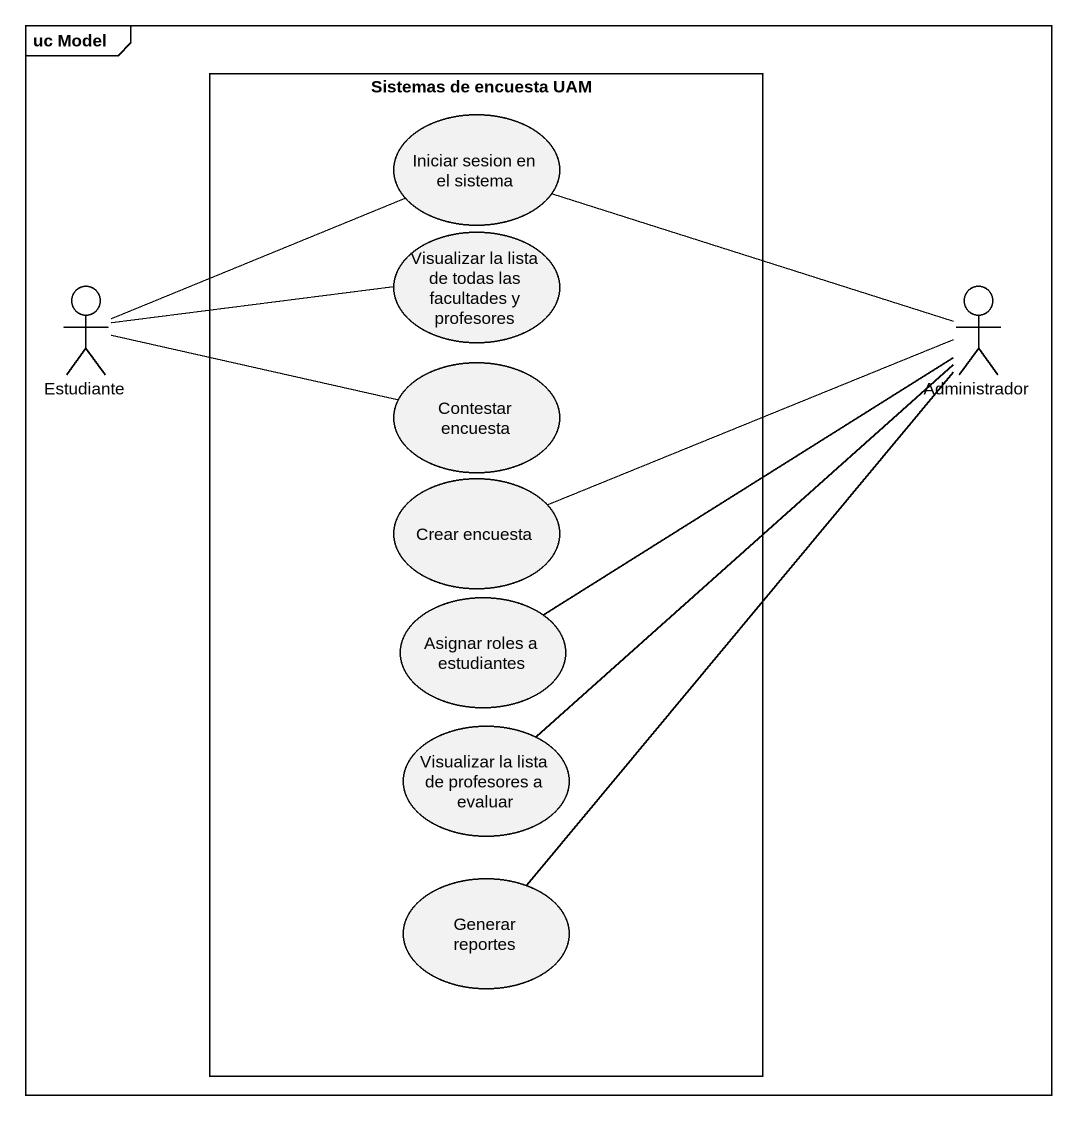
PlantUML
@startuml
mainframe uc Model
rectangle "Sistemas de encuesta UAM" as Sistemas_de_encuesta_UAM {
  usecase "Iniciar sesion en el sistema" as Iniciar_sesion_en_el_sistema
  usecase "Visualizar la lista de todas las facultades y profesores" as Visualizar_la_lista_de
  usecase "Contestar encuesta" as Contestar_encuesta
  usecase "Crear encuesta" as Crear_encuesta
  usecase "Asignar roles a estudiantes" as Asignar_roles_a_estudiantes
  usecase "Visualizar la lista de profesores a evaluar" as Visualizar_la_lista_de_2
  usecase "Generar reportes" as Generar_reportes
}
actor Estudiante
actor Administrador
Estudiante -right- Iniciar_sesion_en_el_sistema
Estudiante -right- Visualizar_la_lista_de
Estudiante -right- Contestar_encuesta
Administrador -left- Iniciar_sesion_en_el_sistema
Administrador -left- Crear_encuesta
Administrador -left- Asignar_roles_a_estudiantes
Administrador -- Visualizar_la_lista_de_2
Administrador -- Generar_reportes
@enduml
